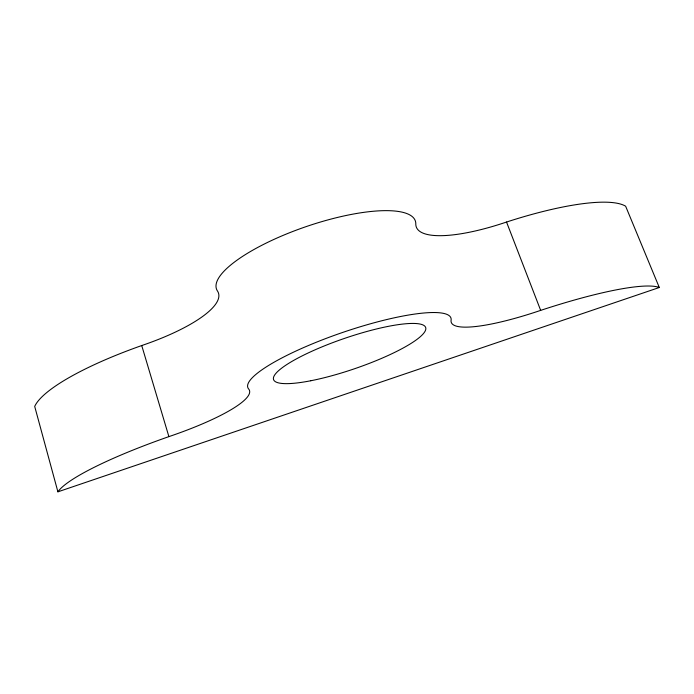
<?xml version="1.0" encoding="UTF-8"?>
<svg xmlns="http://www.w3.org/2000/svg" width="694" height="694" viewBox="0 0 694 694"><rect width="100%" height="100%" fill="white"/><g stroke="black" fill="none" stroke-linecap="round" stroke-linejoin="round"><path stroke-width="1.04" d="M57.906 491.829L659.3 287.498L625.641 206.222A150.078 33.945 -20.7 0 0 506.533 222.037A106.607 29.356 -21.9 0 1 415.793 223.91A105.089 29.963 -18.9 0 0 307.399 226.183A105.089 29.963 -18.9 0 0 217.465 290.994A107.041 29.599 -15.9 0 1 141.732 345.543A150.641 34.145 -17 0 0 34.7 406.432L57.906 491.829A153.261 24.177 -17.6 0 1 168.894 436.621A109.331 21.124 -16.8 0 0 248.626 388.952A107.336 21.384 -18.9 0 1 343.66 332.105A107.336 21.384 -18.9 0 1 451.091 320.246A108.88 20.95 -20.9 0 0 540.669 310.374A152.68 24.038 -20.1 0 1 659.3 287.498M506.533 222.037L540.669 310.374M141.732 345.543L168.894 436.621M310.782 380.754A80.365 15.979 -18.9 0 0 425.83 328.817A80.365 15.979 -18.9 0 0 312.248 351.086A80.365 15.979 -18.9 0 0 310.782 380.754"/></g></svg>
